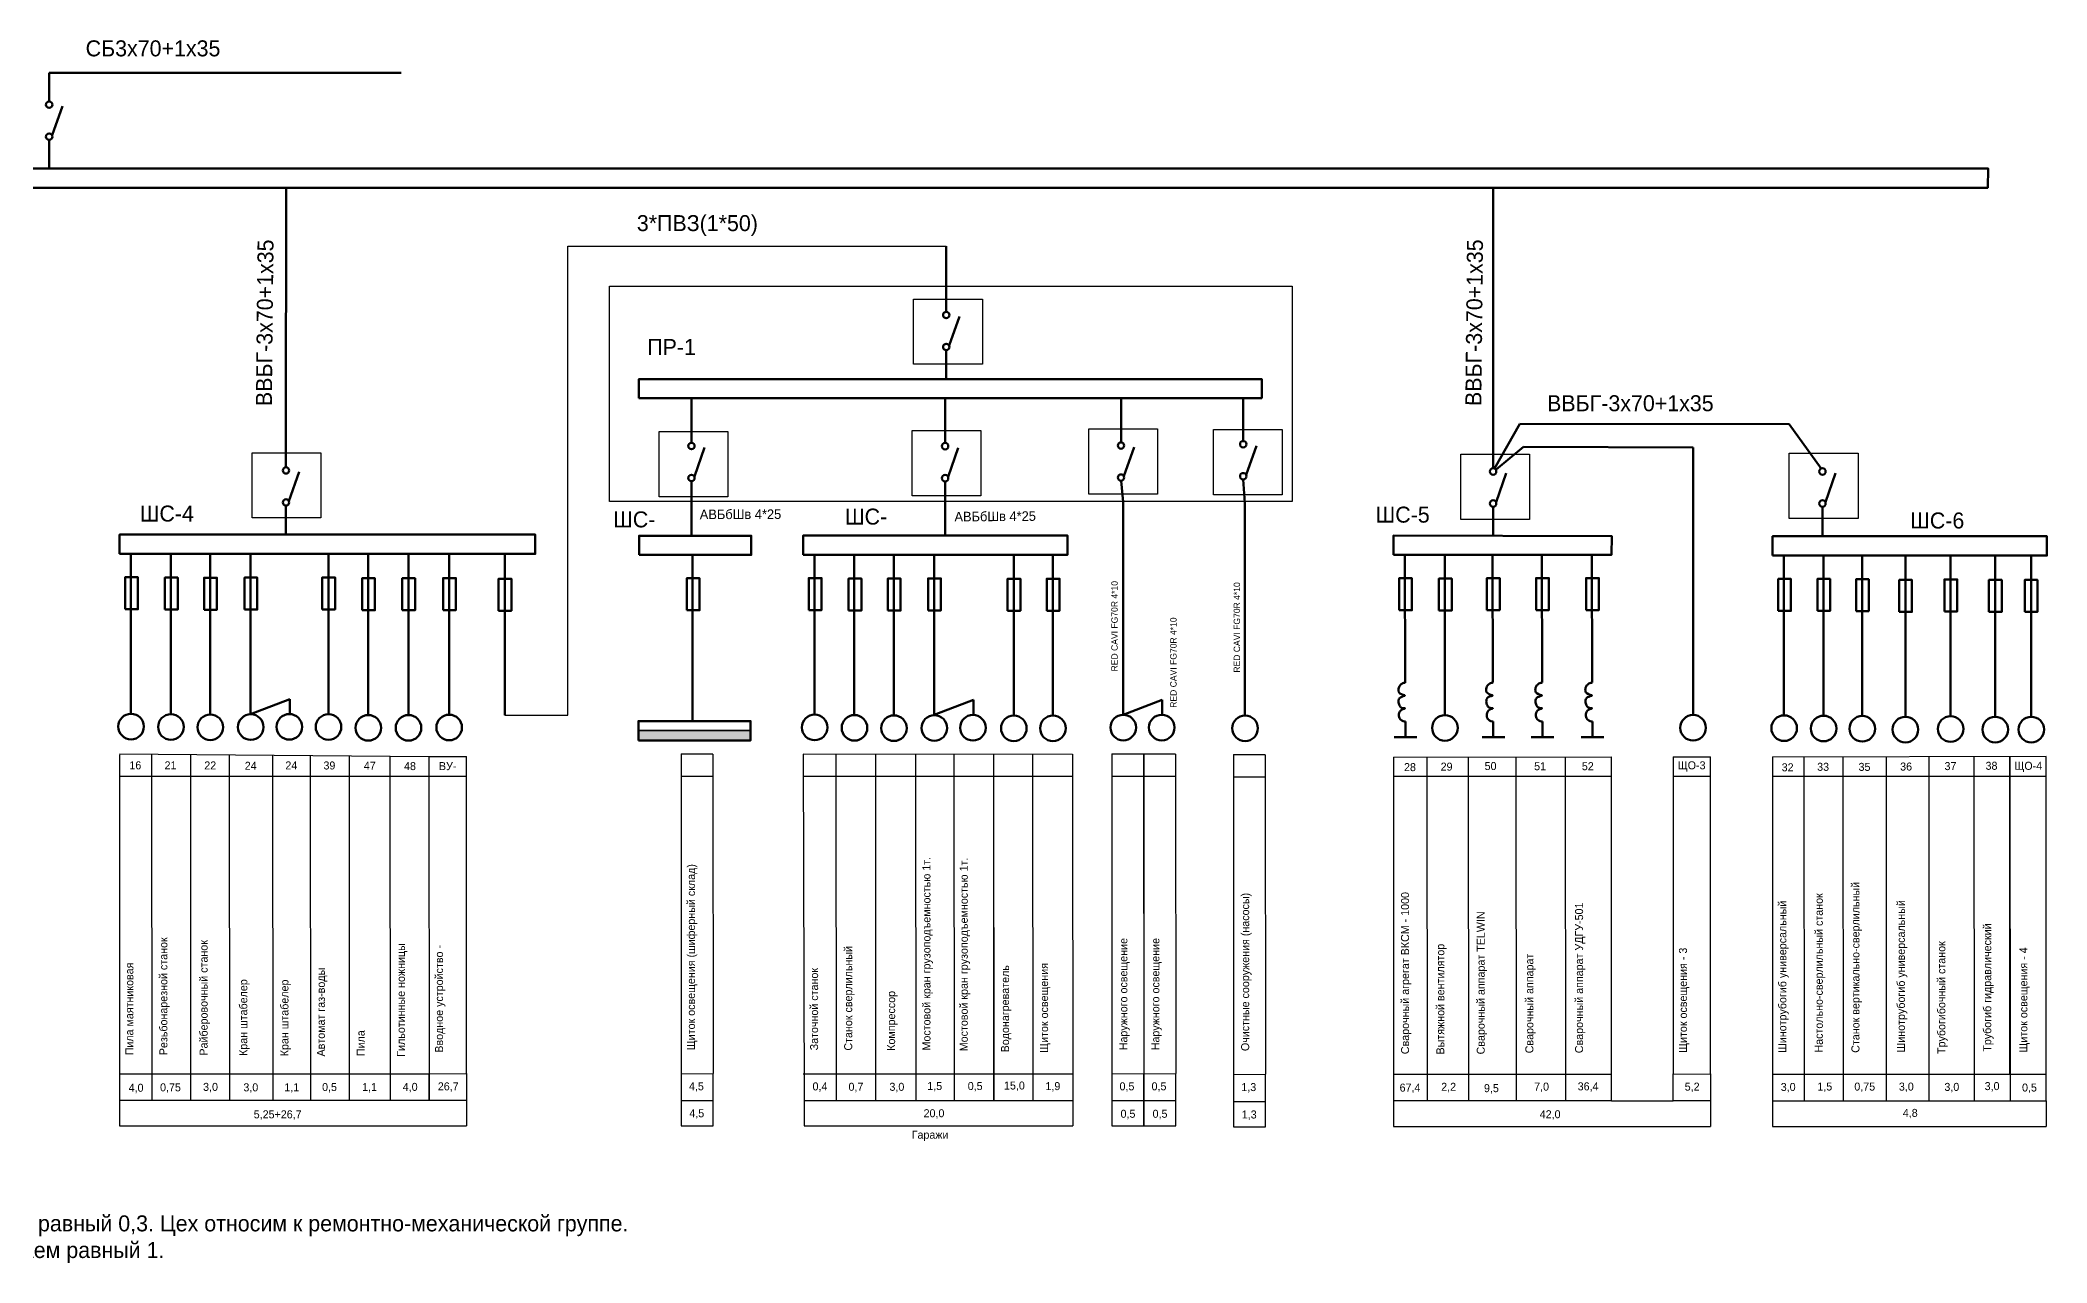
# Model space of a CAD drawing. Header units: millimetres. Extents: x -290 to 1822, y 29 to 413.
# Drawn here: x 122 to 749, y 29 to 411 of the extents above; entities that cross this region are included whole.
import ezdxf

# ---------------------------------------------------------------- set-up
doc = ezdxf.new("R2010")
doc.units = ezdxf.units.MM

msp = doc.modelspace()

# ---------------------------------------------------------------- hatches: boundary and pattern name
at = {"lineweight": 25}
msp.add_hatch(color=250, dxfattribs=at).paths.add_polyline_path([(344.36, 195.23), (309.29, 195.23), (309.29, 192.19), (344.36, 192.19)])

# ---------------------------------------------------------------- linework, layer by layer
at = {"lineweight": 50}
for p, q in [((125.17, 400.85), (235.17, 400.85)), ((125.17, 400.85), (125.17, 391.85)), ((126.09, 381.28), (129.29, 390.36)), ((125.17, 379.85), (125.17, 370.85)), ((199.19, 365.2), (199.17, 286.55)), ((576.42, 364.87), (576.4, 286.22)), ((405.51, 346.65), (405.51, 326.12)), ((406.42, 315.56), (409.63, 324.64)), ((405.51, 314.12), (405.51, 305.12)), ((325.92, 298.96), (325.91, 285.18)), ((405.16, 299.1), (405.15, 285.13)), ((460.19, 299.36), (460.18, 285.31)), ((498.26, 299.12), (498.31, 285.73)), ((325.89, 294.18), (325.89, 285.18)), ((405.15, 294.13), (405.15, 285.13)), ((460.13, 294.31), (460.13, 285.31)), ((498.31, 294.73), (498.31, 285.73)), ((576.83, 277.16), (584.7, 291.15)), ((584.7, 291.15), (668.88, 291.02)), ((668.88, 291.02), (678.87, 277.19)), ((199.17, 286.55), (199.17, 277.55)), ((326.81, 274.61), (330.01, 283.7)), ((406.06, 274.56), (409.26, 283.64)), ((461.04, 274.75), (464.25, 283.83)), ((499.22, 275.16), (502.43, 284.25)), ((576.4, 286.22), (576.4, 277.22)), ((577.39, 276.86), (585.88, 283.91)), ((585.88, 283.91), (638.89, 283.76)), ((638.89, 283.76), (638.89, 200.11)), ((200.08, 266.98), (203.29, 276.06)), ((325.89, 273.18), (325.88, 256.15)), ((405.14, 273.13), (405.13, 256.19)), ((460.13, 273.31), (460.77, 266.7)), ((498.31, 273.73), (498.84, 266.46)), ((577.31, 266.65), (580.51, 275.73)), ((680.22, 266.65), (683.42, 275.73)), ((199.17, 265.55), (199.17, 256.55)), ((325.88, 265.06), (325.88, 256.06)), ((460.77, 266.7), (460.77, 200.18)), ((498.84, 266.46), (498.84, 199.95)), ((576.4, 265.22), (576.4, 256.22)), ((679.31, 265.22), (679.31, 256.22)), ((150.71, 250.5), (150.71, 200.5)), ((163.16, 250.37), (163.16, 200.37)), ((175.51, 250.35), (175.51, 200.35)), ((188.13, 250.4), (188.13, 200.4)), ((212.44, 250.46), (212.44, 200.46)), ((224.87, 250.18), (224.87, 200.18)), ((237.44, 250.18), (237.44, 200.18)), ((250.18, 250.21), (250.18, 200.21)), ((267.55, 250.01), (267.55, 200.01)), ((326.21, 250.18), (326.21, 198.19)), ((364.33, 250.22), (364.33, 200.22)), ((376.78, 250.09), (376.78, 200.09)), ((389.13, 250.08), (389.13, 200.08)), ((401.76, 250.13), (401.76, 200.13)), ((426.59, 250.04), (426.59, 200.04)), ((438.81, 250.04), (438.81, 200.04)), ((548.83, 250.2), (548.92, 210.21)), ((561.28, 250.07), (561.28, 200.07)), ((576.26, 250.22), (576.35, 210.23)), ((591.62, 250.22), (591.72, 210.23)), ((607.26, 250.22), (607.35, 210.23)), ((667.29, 249.99), (667.29, 199.99)), ((679.64, 249.97), (679.64, 199.97)), ((691.72, 249.89), (691.72, 199.89)), ((705.22, 249.65), (705.22, 199.65)), ((719.33, 249.83), (719.33, 199.83)), ((733.27, 249.65), (733.27, 199.65)), ((744.55, 249.65), (744.55, 199.65)), ((188.13, 200.4), (200.38, 205.1)), ((200.38, 205.1), (200.38, 200.49)), ((401.76, 200.13), (414, 204.82)), ((414, 204.82), (414, 200.21)), ((460.77, 200.18), (473.01, 204.88)), ((473.01, 204.88), (473.01, 200.27)), ((549.05, 198.05), (549.05, 193.13)), ((576.47, 198.07), (576.47, 193.15)), ((591.84, 198.07), (591.84, 193.15)), ((607.47, 198.07), (607.47, 193.15)), ((545.52, 193.13), (549.06, 193.13)), ((549.05, 193.13), (552.59, 193.13)), ((572.94, 193.15), (576.49, 193.15)), ((576.47, 193.15), (580.02, 193.15)), ((588.31, 193.15), (591.85, 193.15)), ((591.84, 193.15), (595.38, 193.15)), ((603.94, 193.15), (607.49, 193.15)), ((607.47, 193.15), (611.02, 193.15))]:
    msp.add_line(p, q, dxfattribs=at)
at = {"lineweight": 25}
for p, q in [((287.22, 200.01), (287.22, 346.65)), ((287.22, 346.65), (405.51, 346.65)), ((267.55, 200.01), (287.22, 200.01)), ((309.29, 195.23), (344.36, 195.23)), ((309.29, 195.23), (309.29, 192.19)), ((344.36, 195.23), (309.29, 195.23)), ((344.36, 192.19), (344.36, 195.23)), ((309.29, 192.19), (344.36, 192.19)), ((147.16, 188.01), (243.82, 187.18)), ((147.16, 187.66), (147.16, 79.59)), ((157.16, 187.61), (157.23, 79.59)), ((169.31, 187.55), (169.39, 79.59)), ((181.46, 187.49), (181.53, 79.59)), ((194.98, 187.42), (195.06, 79.59)), ((206.74, 187.36), (206.82, 79.59)), ((218.89, 187.3), (218.97, 79.59)), ((231.67, 187.24), (231.75, 79.59)), ((243.82, 187.18), (243.9, 79.59)), ((243.9, 187.09), (255.57, 187.16)), ((255.57, 88.04), (255.57, 187.16)), ((322.66, 188), (332.59, 188)), ((322.66, 188), (322.66, 88)), ((332.59, 187.91), (332.66, 88.08)), ((360.78, 188), (445.01, 187.82)), ((360.78, 187.82), (361.07, 79.59)), ((371.02, 187.82), (371.1, 79.59)), ((383.37, 187.82), (383.45, 79.59)), ((395.91, 187.82), (395.99, 79.59)), ((407.86, 187.82), (407.94, 79.59)), ((420.24, 187.82), (420.32, 79.59)), ((420.32, 187.82), (420.4, 79.59)), ((432.47, 187.82), (432.55, 79.59)), ((445.01, 187.82), (445.09, 71.67)), ((457.21, 188), (467.14, 188)), ((457.21, 188), (457.21, 88)), ((467.14, 187.91), (467.21, 88.08)), ((467.22, 188), (477.15, 188)), ((467.22, 188), (467.22, 88)), ((477.15, 187.91), (477.22, 88.08)), ((495.28, 187.76), (505.21, 187.76)), ((495.28, 187.76), (495.28, 87.76)), ((505.21, 187.67), (505.28, 87.85)), ((545.27, 186.95), (613.42, 187.03)), ((545.27, 186.95), (545.27, 79.5)), ((555.67, 186.96), (555.75, 79.5)), ((568.61, 186.97), (568.69, 79.5)), ((583.5, 186.98), (583.58, 79.48)), ((598.97, 186.95), (599.05, 79.43)), ((613.42, 79.5), (613.42, 187.03)), ((632.63, 186.99), (644.29, 187.07)), ((632.63, 186.99), (632.63, 87.9)), ((644.29, 87.95), (644.29, 187.07)), ((663.74, 187.03), (749.19, 187.19)), ((663.74, 187.03), (663.74, 79.5)), ((673.54, 187.04), (673.61, 79.5)), ((685.69, 187.07), (685.77, 79.5)), ((699.21, 187.09), (699.28, 79.5)), ((712.53, 187.12), (712.61, 79.5)), ((726.64, 187.15), (726.72, 79.5)), ((737.91, 87.9), (737.91, 187.17)), ((737.91, 187.15), (737.99, 79.5)), ((749.19, 79.5), (749.19, 187.17)), ((147.16, 181.03), (243.83, 181.03)), ((243.9, 181.03), (255.57, 181.03)), ((322.88, 181.03), (332.59, 181.03)), ((360.78, 181.03), (445.01, 181.03)), ((457.43, 181.03), (467.14, 181.03)), ((467.44, 181.03), (477.15, 181.03)), ((495.5, 180.8), (505.21, 180.8)), ((545.27, 180.94), (613.42, 180.94)), ((632.63, 180.94), (644.29, 180.94)), ((663.74, 180.94), (749.19, 180.94)), ((147.16, 88), (243.9, 88)), ((243.9, 88), (255.57, 88.04)), ((243.91, 79.64), (243.91, 88.04)), ((255.58, 88.08), (255.58, 79.67)), ((322.66, 88), (332.67, 88.08)), ((322.66, 88), (322.66, 79.59)), ((332.67, 71.67), (332.67, 88.08)), ((360.78, 88), (445.08, 88)), ((457.21, 88), (467.22, 88.08)), ((457.21, 88), (457.21, 79.59)), ((467.22, 71.67), (467.22, 88.08)), ((467.22, 88), (477.23, 88.08)), ((467.22, 88), (467.22, 79.59)), ((477.23, 71.67), (477.23, 88.08)), ((495.28, 87.76), (505.29, 87.85)), ((505.29, 71.43), (505.29, 87.85)), ((545.27, 87.9), (613.42, 87.9)), ((632.63, 87.9), (644.29, 87.95)), ((632.63, 79.54), (632.63, 87.95)), ((644.3, 87.98), (644.3, 79.57)), ((663.74, 87.9), (749.19, 87.9)), ((495.28, 87.76), (495.28, 79.35)), ((243.9, 79.59), (147.16, 79.59)), ((147.16, 79.59), (147.16, 71.67)), ((255.58, 79.59), (243.91, 79.64)), ((255.58, 79.67), (255.58, 71.67)), ((322.66, 79.59), (332.67, 79.59)), ((322.66, 79.59), (322.66, 71.67)), ((361.07, 79.59), (445.09, 79.59)), ((361.07, 79.59), (361.07, 71.67)), ((457.21, 79.59), (467.22, 79.59)), ((457.21, 79.59), (457.21, 71.67)), ((467.22, 79.59), (477.23, 79.59)), ((467.22, 79.59), (467.22, 71.67)), ((495.28, 79.35), (505.29, 79.35)), ((495.28, 79.35), (495.28, 71.43)), ((613.42, 79.5), (545.27, 79.5)), ((545.27, 79.5), (545.27, 71.51)), ((613.42, 79.5), (632.63, 79.54)), ((644.3, 79.5), (632.63, 79.54)), ((644.3, 79.5), (644.3, 71.51)), ((663.74, 79.5), (749.19, 79.5)), ((663.74, 79.5), (663.74, 71.51)), ((749.19, 79.5), (749.19, 71.51)), ((147.16, 71.67), (255.58, 71.67)), ((322.66, 71.67), (332.67, 71.67)), ((332.67, 71.67), (332.67, 71.67)), ((361.07, 71.67), (445.09, 71.67)), ((457.21, 71.67), (467.22, 71.67)), ((467.22, 71.67), (467.22, 71.67)), ((467.22, 71.67), (477.23, 71.67)), ((477.23, 71.67), (477.23, 71.67)), ((495.28, 71.43), (505.29, 71.43)), ((505.29, 71.43), (505.29, 71.43)), ((545.27, 71.51), (613.42, 71.51)), ((613.42, 71.51), (634.17, 71.51)), ((632.63, 71.51), (644.3, 71.51)), ((663.74, 71.51), (749.19, 71.51))]:
    msp.add_line(p, q, dxfattribs=at)
at = {"lineweight": 50}
for points in [[(-255.81, 364.87), (730.97, 364.87), (731.12, 370.87), (-255.81, 370.87)], [(309.49, 299.12), (504.09, 299.15), (504.09, 305.12), (309.49, 305.12)], [(147.16, 250.47), (277.08, 250.47), (277.08, 256.47), (147.16, 256.47)], [(309.5, 250.15), (344.56, 250.15), (344.56, 256.15), (309.5, 256.15)], [(360.78, 250.19), (443.45, 250.19), (443.45, 256.19), (360.78, 256.19)], [(545.27, 250.17), (613.42, 250.17), (613.45, 256.03), (545.27, 256.17)], [(663.74, 249.95), (749.45, 249.95), (749.45, 255.95), (663.74, 255.95)], [(148.91, 233.17), (152.91, 233.17), (152.91, 243.17), (148.91, 243.17)], [(161.36, 233.04), (165.36, 233.04), (165.36, 243.04), (161.36, 243.04)], [(173.6, 233.02), (177.6, 233.02), (177.6, 243.02), (173.6, 243.02)], [(186.22, 233.08), (190.22, 233.08), (190.22, 243.08), (186.22, 243.08)], [(210.53, 233.13), (214.53, 233.13), (214.53, 243.13), (210.53, 243.13)], [(222.96, 232.85), (226.96, 232.85), (226.96, 242.85), (222.96, 242.85)], [(235.53, 232.85), (239.53, 232.85), (239.53, 242.85), (235.53, 242.85)], [(248.27, 232.88), (252.27, 232.88), (252.27, 242.88), (248.27, 242.88)], [(265.64, 232.68), (269.64, 232.68), (269.64, 242.68), (265.64, 242.68)], [(324.42, 232.86), (328.42, 232.86), (328.42, 242.86), (324.42, 242.86)], [(362.54, 232.9), (366.54, 232.9), (366.54, 242.9), (362.54, 242.9)], [(374.98, 232.76), (378.98, 232.76), (378.98, 242.76), (374.98, 242.76)], [(387.22, 232.75), (391.22, 232.75), (391.22, 242.75), (387.22, 242.75)], [(399.84, 232.8), (403.84, 232.8), (403.84, 242.8), (399.84, 242.8)], [(424.67, 232.71), (428.67, 232.71), (428.67, 242.71), (424.67, 242.71)], [(436.9, 232.71), (440.9, 232.71), (440.9, 242.71), (436.9, 242.71)], [(547.03, 232.87), (551.03, 232.87), (551.03, 242.87), (547.03, 242.87)], [(559.48, 232.74), (563.48, 232.74), (563.48, 242.74), (559.48, 242.74)], [(574.46, 232.89), (578.46, 232.89), (578.46, 242.89), (574.46, 242.89)], [(589.82, 232.89), (593.82, 232.89), (593.82, 242.89), (589.82, 242.89)], [(605.46, 232.89), (609.46, 232.89), (609.46, 242.89), (605.46, 242.89)], [(665.49, 232.66), (669.49, 232.66), (669.49, 242.66), (665.49, 242.66)], [(677.73, 232.64), (681.73, 232.64), (681.73, 242.64), (677.73, 242.64)], [(689.81, 232.56), (693.81, 232.56), (693.81, 242.56), (689.81, 242.56)], [(703.3, 232.32), (707.3, 232.32), (707.3, 242.32), (703.3, 242.32)], [(717.42, 232.5), (721.42, 232.5), (721.42, 242.5), (717.42, 242.5)], [(731.36, 232.32), (735.36, 232.32), (735.36, 242.32), (731.36, 242.32)], [(742.52, 232.32), (746.52, 232.32), (746.52, 242.32), (742.52, 242.32)], [(309.29, 192.19), (344.36, 192.19), (344.36, 198.19), (309.29, 198.19)]]:
    msp.add_lwpolyline(points, close=True, dxfattribs=at)
at = {"lineweight": 25}
for points in [[(300.31, 334.14), (513.63, 334.14), (513.63, 266.84), (300.31, 266.84)], [(395.31, 330.11), (416.81, 330.11), (416.81, 309.71), (395.31, 309.71)], [(315.78, 288.68), (337.27, 288.68), (337.27, 268.28), (315.78, 268.28)], [(394.85, 288.98), (416.34, 288.98), (416.34, 268.59), (394.85, 268.59)], [(450.05, 289.55), (471.55, 289.55), (471.55, 269.15), (450.05, 269.15)], [(489.01, 289.31), (510.5, 289.31), (510.5, 268.92), (489.01, 268.92)], [(188.6, 282.08), (210.1, 282.08), (210.1, 261.68), (188.6, 261.68)], [(566.32, 281.59), (587.82, 281.59), (587.82, 261.19), (566.32, 261.19)], [(668.94, 281.89), (690.44, 281.89), (690.44, 261.49), (668.94, 261.49)]]:
    msp.add_lwpolyline(points, close=True, dxfattribs=at)
at = {"lineweight": 50}
for centre, radius in [((125.17, 390.85), 1), ((125.17, 380.85), 1), ((405.51, 325.12), 1), ((405.51, 315.12), 1), ((325.89, 284.18), 1), ((405.15, 284.13), 1), ((460.13, 284.31), 1), ((498.31, 284.73), 1), ((199.17, 276.55), 1), ((576.4, 276.22), 1), ((679.31, 276.22), 1), ((325.89, 274.18), 1), ((405.15, 274.13), 1), ((460.13, 274.31), 1), ((498.31, 274.73), 1), ((199.17, 266.55), 1), ((576.4, 266.22), 1), ((679.31, 266.22), 1), ((150.77, 196.5), 4), ((163.22, 196.37), 4), ((175.54, 196.27), 4), ((188.17, 196.32), 4), ((200.23, 196.4), 4), ((212.47, 196.37), 4), ((224.9, 196.09), 4), ((237.47, 196.09), 4), ((250.18, 196.21), 4), ((364.39, 196.22), 4), ((376.84, 196.09), 4), ((389.17, 195.99), 4), ((401.79, 196.04), 4), ((413.85, 196.12), 4), ((426.62, 195.95), 4), ((438.85, 195.95), 4), ((460.83, 196.18), 4), ((472.86, 196.18), 4), ((498.9, 195.95), 4), ((561.34, 196.07), 4), ((638.9, 196.12), 4), ((667.35, 195.99), 4), ((679.68, 195.88), 4), ((691.76, 195.81), 4), ((705.25, 195.56), 4), ((719.37, 195.74), 4), ((733.31, 195.56), 4), ((744.58, 195.56), 4)]:
    msp.add_circle(centre, radius, dxfattribs=at)
for points in [[(548.93, 210.21), (548.5, 210.12), (547.43, 209.53), (546.82, 208.25), (547.28, 206.87), (548.84, 206.15), (547.46, 205.62), (546.84, 204.31), (547.2, 203.04), (548.09, 202.28), (548.91, 202.15), (548.6, 202.05), (547.29, 201.2), (547.05, 199.38), (547.86, 198.36), (548.74, 198.1), (549.04, 198.09)], [(576.35, 210.23), (575.93, 210.14), (574.86, 209.55), (574.24, 208.27), (574.71, 206.89), (576.26, 206.17), (574.88, 205.64), (574.27, 204.33), (574.62, 203.06), (575.51, 202.3), (576.33, 202.17), (576.02, 202.07), (574.72, 201.22), (574.48, 199.4), (575.29, 198.38), (576.17, 198.12), (576.46, 198.1)], [(591.72, 210.23), (591.3, 210.14), (590.23, 209.55), (589.61, 208.27), (590.07, 206.89), (591.63, 206.17), (590.25, 205.64), (589.63, 204.33), (589.99, 203.06), (590.88, 202.3), (591.7, 202.17), (591.39, 202.07), (590.08, 201.22), (589.84, 199.4), (590.65, 198.38), (591.53, 198.12), (591.83, 198.1)], [(607.35, 210.23), (606.93, 210.14), (605.86, 209.55), (605.24, 208.27), (605.7, 206.89), (607.26, 206.17), (605.88, 205.64), (605.26, 204.33), (605.62, 203.06), (606.51, 202.3), (607.33, 202.17), (607.02, 202.07), (605.71, 201.22), (605.48, 199.4), (606.28, 198.38), (607.16, 198.12), (607.46, 198.1)]]:
    msp.add_spline(points, degree=3, dxfattribs=at)

# ---------------------------------------------------------------- texts
at = {"lineweight": 25}
for s, insert, char_height, width, attachment_point in [('СБ3x70+1x35', (136.57, 410.96), 5, 34.4166, 1), ('3*ПВЗ(1*50)', (308.82, 356.34), 5, 62.8616, 1), ('ПР-1', (312.06, 317.63), 5, 34.4166, 1), ('ВВБГ-3x70+1x35', (593.27, 300.05), 5, 34.4166, 1), ('ШС-4', (153.49, 265.57), 5, 34.4166, 1), ('ШС-', (301.43, 263.74), 5, 34.4166, 1), ('ШС-', (373.87, 264.62), 5, 34.4166, 1), ('ШС-5', (539.69, 265.23), 5, 34.4166, 1), ('ШС-6', (706.75, 263.4), 5, 34.4166, 1), ('16', (152.1, 184.37), 2.5, 9.9332, 5), ('21', (163.09, 184.37), 2.5, 9.9332, 5), ('22', (175.51, 184.35), 2.5, 9.9332, 5), ('24', (188.15, 184.24), 2.5, 9.9332, 5), ('24', (200.85, 184.35), 2.5, 9.9332, 5), ('39', (212.75, 184.32), 2.5, 9.9332, 5), ('47', (225.37, 184.26), 2.5, 9.9332, 5), ('48', (237.93, 184.12), 2.5, 9.9332, 5), ('ВУ-', (249.7, 184.12), 2.5, 9.9332, 5), ('28', (550.42, 183.8), 2.5, 9.9332, 5), ('29', (561.86, 183.95), 2.5, 9.9332, 5), ('50', (575.61, 184.14), 2.5, 9.9332, 5), ('51', (591.08, 184.08), 2.5, 9.9332, 5), ('52', (605.99, 184.08), 2.5, 9.9332, 5), ('ЩО-3', (638.43, 184.02), 2.5, 9.9332, 5), ('32', (668.43, 183.75), 2.5, 9.9332, 5), ('33', (679.52, 183.9), 2.5, 9.9332, 5), ('35', (692.46, 183.88), 2.5, 9.9332, 5), ('36', (705.46, 183.98), 2.5, 9.9332, 5), ('37', (719.32, 184.12), 2.5, 9.9332, 5), ('38', (732.15, 184.22), 2.5, 9.9332, 5), ('ЩО-4', (743.63, 183.86), 2.5, 9.9332, 5), ('4,0', (152.33, 83.38), 2.5, 9.9332, 5), ('0,75', (163.08, 83.51), 2.5, 9.9332, 5), ('3,0', (175.6, 83.65), 2.5, 9.9332, 5), ('3,0', (188.19, 83.51), 2.5, 9.9332, 5), ('1,1', (200.98, 83.51), 2.5, 9.9332, 5), ('0,5', (212.78, 83.6), 2.5, 9.9332, 5), ('1,1', (225.3, 83.6), 2.5, 9.9332, 5), ('4,0', (237.99, 83.65), 2.5, 9.9332, 5), ('26,7', (249.88, 83.81), 2.5, 9.9332, 5), ('4,5', (327.43, 83.83), 2.5, 9.9332, 5), ('0,4', (366.05, 83.8), 2.5, 9.9332, 5), ('0,7', (377.29, 83.68), 2.5, 9.9332, 5), ('3,0', (390.08, 83.68), 2.5, 9.9332, 5), ('1,5', (401.9, 83.92), 2.5, 9.9332, 5), ('0,5', (414.55, 83.92), 2.5, 9.9332, 5), ('15,0', (426.81, 84.07), 2.5, 9.9332, 5), ('1,9', (438.83, 83.89), 2.5, 9.9332, 5), ('0,5', (461.98, 83.83), 2.5, 9.9332, 5), ('0,5', (471.99, 83.83), 2.5, 9.9332, 5), ('1,3', (500.05, 83.59), 2.5, 9.9332, 5), ('67,4', (550.43, 83.42), 2.5, 9.9332, 5), ('2,2', (562.5, 83.67), 2.5, 9.9332, 5), ('9,5', (575.87, 83.25), 2.5, 9.9332, 5), ('7,0', (591.55, 83.73), 2.5, 9.9332, 5), ('36,4', (606.08, 83.81), 2.5, 9.9332, 5), ('5,2', (638.6, 83.72), 2.5, 9.9332, 5), ('3,0', (668.61, 83.62), 2.5, 9.9332, 5), ('1,5', (680.06, 83.76), 2.5, 9.9332, 5), ('0,75', (692.53, 83.74), 2.5, 9.9332, 5), ('3,0', (705.53, 83.74), 2.5, 9.9332, 5), ('3,0', (719.75, 83.64), 2.5, 9.9332, 5), ('3,0', (732.33, 83.89), 2.5, 9.9332, 5), ('0,5', (744.01, 83.45), 2.5, 9.9332, 5), ('5,25+26,7', (196.58, 75.07), 2.5, 9.9332, 5), ('4,5', (327.55, 75.4), 2.5, 9.9332, 5), ('20,0', (401.68, 75.41), 2.5, 9.9332, 5), ('0,5', (462.3, 75.25), 2.5, 9.9332, 5), ('0,5', (472.31, 75.25), 2.5, 9.9332, 5), ('1,3', (500.19, 75.02), 2.5, 9.9332, 5), ('42,0', (594.22, 75.1), 2.5, 9.9332, 5), ('4,8', (706.76, 75.52), 2.5, 9.9332, 5), ('Гаражи', (394.71, 70.18), 2.5, 34.4166, 1), ('Примечание: Значение коэффициента спроса для цеха принимаем равный 0,3. Цех относим к ремонтно-механической группе.\\P           Коэффициент спроса для осветительных установок принимаем равный 1.', (-91.07, 43.72), 5, 690.8045, 1)]:
    msp.add_mtext(s, dxfattribs=dict(at, insert=insert, char_height=char_height, width=width, attachment_point=attachment_point))
at = {"lineweight": 25, "attachment_point": 1}
for s, insert, char_height, width, rotation in [('ВВБГ-3x70+1x35', (189.76, 296.69), 5, 34.4166, 89.40912), ('ВВБГ-3x70+1x35', (567.71, 296.72), 5, 34.4166, 89.40912), ('АВБбШв 4*25', (328.48, 264.31), 3, 56.0806, 0.16184), ('АВБбШв 4*25', (408.06, 263.59), 3, 56.0806, 0.47488), ('RED CAVI FG70R 4*10', (457.09, 213.74), 2, 73.9781, 90), ('RED CAVI FG70R 4*10', (495.32, 213.35), 2, 73.9781, 90), ('RED CAVI FG70R 4*10', (475.49, 202.37), 2, 73.9781, 90), ('Щиток освещения (шиферный склад)', (324.5, 95.31), 2.5, 81.6672, 90), ('Мостовой кран грузоподъемностью 1т.', (398.08, 95.25), 2.5, 84.552, 90), ('Мостовой кран грузоподъемностью 1т.', (409.73, 95.02), 2.5, 84.552, 90), ('Очистные сооружения (насосы)', (497.67, 95.07), 2.5, 78.7246, 90), ('Сварочный агрегат ВКСМ - 1000', (547.63, 94.1), 2.5, 82.3806, 90), ('Настольно-сверлильный станок', (676.93, 94.6), 2.5, 82.3806, 90), ('Станок вертикально-сверлильный', (688.38, 94.53), 2.5, 82.3806, 90), ('Сварочный аппарат TELWIN', (571.28, 94.03), 2.5, 82.3806, 90), ('Сварочный аппарат УДГУ-501', (602.01, 94.4), 2.5, 82.3806, 90), ('Шинотрубогиб универсальный', (665.54, 94.47), 2.5, 82.3806, 90), ('Шинотрубогиб универсальный', (702.59, 94.62), 2.5, 82.3806, 90), ('Трубогиб гидравлический', (729.56, 94.87), 2.5, 82.3806, 90), ('Резьбонарезной станок', (159.61, 93.79), 2.5, 82.3806, 90), ('Райберовочный станок', (172.18, 93.66), 2.5, 82.3806, 90), ('Гильотинные ножницы', (233.84, 93.3), 2.5, 82.3806, 90), ('Вводное устройство - ', (245.76, 94.57), 2.5, 82.3806, 90), ('Станок сверлильный', (373.62, 95.22), 2.5, 82.3806, 90), ('Наружного освещение', (459.6, 95.31), 2.5, 78.7246, 90), ('Наружного освещение', (469.61, 95.31), 2.5, 78.7246, 90), ('Вытяжной вентилятор', (558.65, 94.01), 2.5, 82.3806, 90), ('Сварочный аппарат', (586.48, 94.37), 2.5, 82.3806, 90), ('Щиток освещения - 3', (634.48, 94.47), 2.5, 82.3806, 90), ('Трубогибочный станок', (715.21, 94.17), 2.5, 82.3806, 90), ('Щиток освещения - 4', (740.86, 94.58), 2.5, 82.3806, 90), ('Пила маятниковая', (148.97, 93.74), 2.5, 82.3806, 90), ('Автомат газ-воды', (208.83, 93.39), 2.5, 82.3806, 90), ('Заточной станок', (362.96, 95.3), 2.5, 82.3806, 90), ('Водонагреватель', (422.63, 94.67), 2.5, 82.3806, 90), ('Щиток освещения', (434.83, 94.5), 2.5, 82.3806, 90), ('Кран штабелер', (184.58, 93.56), 2.5, 82.3806, 90), ('Кран штабелер', (197.45, 93.46), 2.5, 82.3806, 90), ('Компрессор', (387.04, 95.17), 2.5, 82.3806, 90), ('Пила', (221.26, 93.49), 2.5, 82.3806, 90)]:
    msp.add_mtext(s, dxfattribs=dict(at, insert=insert, char_height=char_height, width=width, rotation=rotation))

doc.saveas('drawing.dxf')
